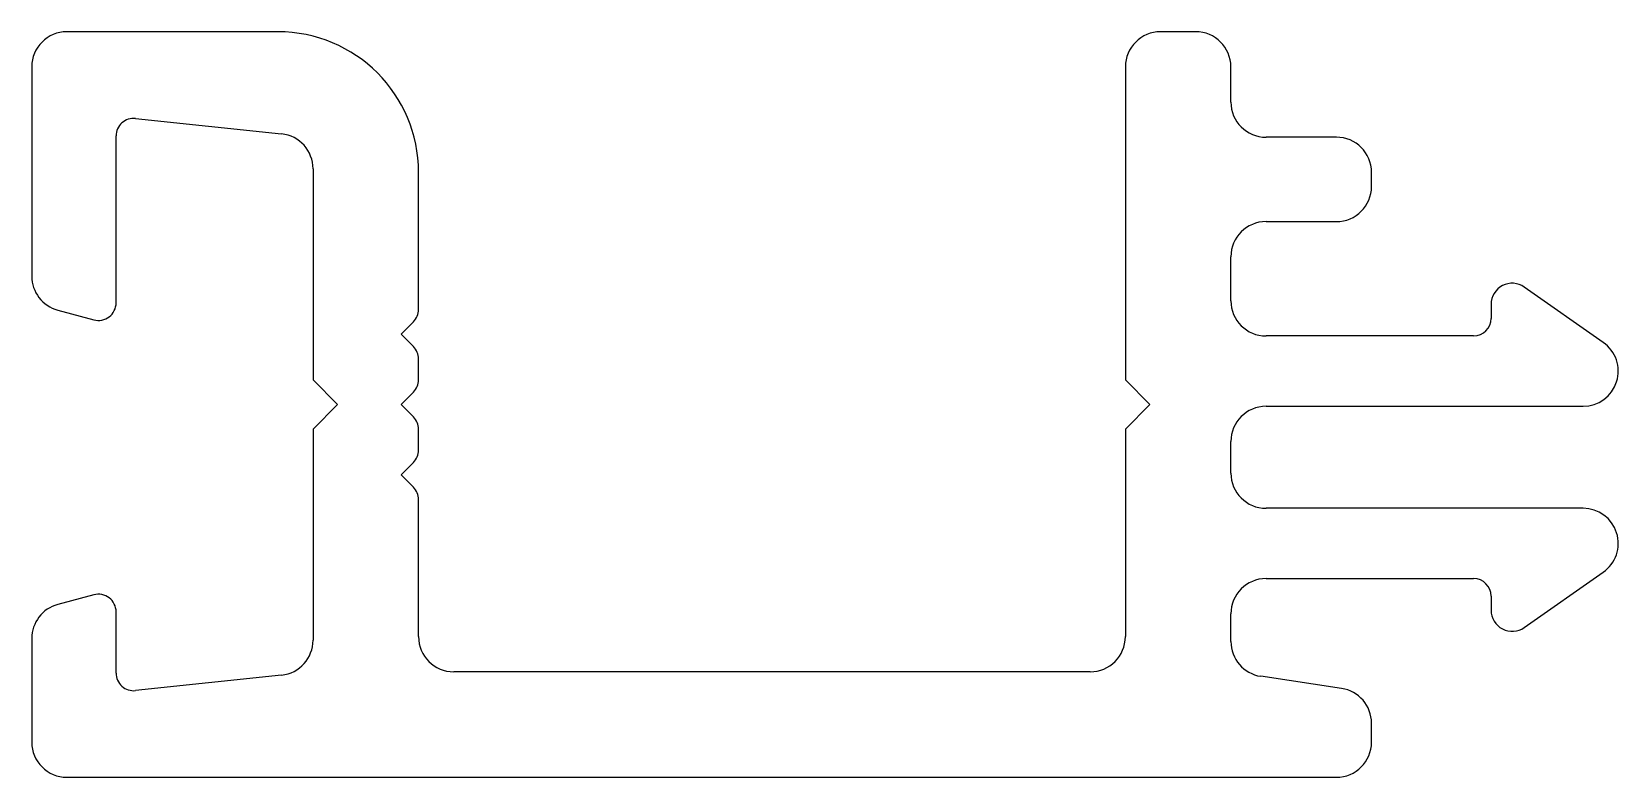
# Model space of a CAD drawing. Extents: x 3.6 to 26.1, y 3.2 to 13.8.
import ezdxf

# ---------------------------------------------------------------- set-up
doc = ezdxf.new("R2010")
doc.units = 0
doc.layers.get('0').update_dxf_attribs({"linetype": 'CONTINUOUS'})

msp = doc.modelspace()

# ---------------------------------------------------------------- linework, layer by layer
for p, q in [((7.066, 13.832), (4.066, 13.832)), ((20.116, 13.832), (19.616, 13.832)), ((3.566, 13.332), (3.566, 10.356)), ((19.116, 13.332), (19.116, 8.881)), ((20.616, 12.832), (20.616, 13.332)), ((5.042, 12.599), (7.119, 12.379)), ((4.766, 9.976), (4.766, 12.35)), ((22.116, 12.332), (21.116, 12.332)), ((7.566, 11.882), (7.566, 8.881)), ((9.066, 9.884), (9.066, 11.832)), ((22.616, 11.632), (22.616, 11.832)), ((21.116, 11.132), (22.116, 11.132)), ((20.616, 10.005), (20.616, 10.632)), ((25.911, 9.414), (24.788, 10.2)), ((24.316, 9.955), (24.316, 9.755)), ((3.937, 9.873), (4.451, 9.735)), ((8.822, 9.536), (8.993, 9.708)), ((8.993, 9.354), (8.822, 9.525)), ((24.066, 9.505), (21.116, 9.505)), ((9.066, 8.884), (9.066, 9.177)), ((7.566, 8.881), (7.916, 8.531)), ((19.116, 8.881), (19.466, 8.531)), ((8.822, 8.536), (8.993, 8.708)), ((7.916, 8.531), (7.566, 8.181)), ((8.993, 8.354), (8.822, 8.525)), ((19.466, 8.531), (19.116, 8.181)), ((21.116, 8.505), (25.624, 8.505)), ((7.566, 8.181), (7.566, 5.18)), ((9.066, 7.884), (9.066, 8.177)), ((19.116, 8.181), (19.116, 5.23)), ((20.616, 7.555), (20.616, 8.005)), ((8.822, 7.537), (8.993, 7.708)), ((8.993, 7.354), (8.822, 7.525)), ((9.066, 5.23), (9.066, 7.177)), ((25.624, 7.055), (21.116, 7.055)), ((24.788, 5.359), (25.911, 6.145)), ((21.116, 6.055), (24.066, 6.055)), ((4.451, 5.825), (3.937, 5.687)), ((24.316, 5.805), (24.316, 5.605)), ((4.766, 4.711), (4.766, 5.583)), ((20.616, 5.16), (20.616, 5.555)), ((3.566, 5.204), (3.566, 3.73)), ((7.119, 4.682), (5.042, 4.463)), ((18.616, 4.73), (9.566, 4.73)), ((22.19, 4.494), (21.042, 4.666)), ((22.616, 3.73), (22.616, 3.999)), ((4.066, 3.23), (22.116, 3.23))]:
    msp.add_line(p, q)
for centre, radius, start, end in [((4.066, 13.332), 0.5, 90, 180), ((7.066, 11.832), 2, 360, 90), ((19.616, 13.332), 0.5, 90, 180), ((20.116, 13.332), 0.5, 360, 90), ((21.116, 12.832), 0.5, 180, 270), ((5.016, 12.35), 0.25, 83.9613, 180), ((7.066, 11.882), 0.5, 360, 83.9613), ((22.116, 11.832), 0.5, 360, 90), ((22.116, 11.632), 0.5, 270, 360), ((21.116, 10.632), 0.5, 90, 180), ((4.066, 10.356), 0.5, 180, 255), ((24.616, 9.955), 0.3, 55, 180), ((4.516, 9.976), 0.25, 255, 360), ((21.116, 10.005), 0.5, 180, 270), ((8.816, 9.884), 0.25, 315, 360), ((24.066, 9.755), 0.25, 270, 0), ((8.827, 9.531), 0.008, 135, 225), ((8.816, 9.177), 0.25, 360, 45), ((25.624, 9.005), 0.5, 270, 55), ((8.816, 8.884), 0.25, 315, 360), ((8.827, 8.531), 0.008, 135, 225), ((8.816, 8.177), 0.25, 0, 45), ((21.116, 8.005), 0.5, 90, 180), ((8.816, 7.884), 0.25, 315, 360), ((8.827, 7.531), 0.008, 135, 225), ((21.116, 7.555), 0.5, 180, 270), ((8.816, 7.177), 0.25, 0, 45), ((25.624, 6.555), 0.5, 305, 90), ((21.116, 5.555), 0.5, 90, 180), ((24.066, 5.805), 0.25, 360, 90), ((4.066, 5.204), 0.5, 105, 180), ((4.516, 5.583), 0.25, 360, 105), ((24.616, 5.605), 0.3, 180, 305), ((9.566, 5.23), 0.5, 180, 270), ((18.616, 5.23), 0.5, 270, 360), ((7.066, 5.18), 0.5, 276.0387, 360), ((21.116, 5.16), 0.5, 180, 261.4692), ((5.016, 4.711), 0.25, 180, 276.0387), ((22.116, 3.999), 0.5, 360, 81.4692), ((4.066, 3.73), 0.5, 180, 270), ((22.116, 3.73), 0.5, 270, 360)]:
    msp.add_arc(centre, radius, start, end)

doc.saveas('drawing.dxf')
